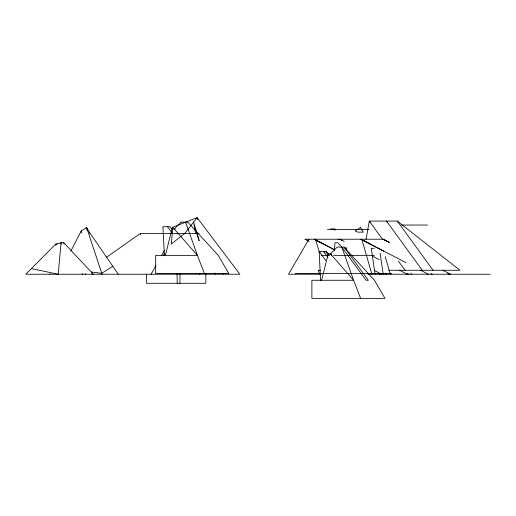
<?xml version="1.0" encoding="UTF-8"?>
<svg xmlns="http://www.w3.org/2000/svg" width="516" height="516" viewBox="0 0 516 516"><rect width="100%" height="100%" fill="white"/><g stroke="black" fill="none" stroke-linecap="round" stroke-linejoin="round"><path stroke-width="0.77" d="M333.62 229.678L333.639 228.956M334.297 250.608L335.013 242.726L337.728 242.726L342.102 247.396M366.07 239.327L369.275 221.08L397.288 221.08L459.95 270.274L388.651 270.274M165.404 255.362L171.996 228.956L175.053 228.956M321.616 280.265L328.202 253.859L331.259 253.859M163.533 255.884L164.243 253.685M172.047 229.459L172.757 227.259L197.118 217.623L239.888 274.235L25.8 274.235L55.644 244.145L61.075 242.726L63.791 242.726L93.312 274.235L91.771 273.79M70.918 251.008L81.167 231L86.598 227.556L89.32 232.148L118.287 274.235M151.13 274.235L156.006 265.424M161.547 255.504L164.469 250.337M308.981 239.218L288.496 274.235L320.958 274.235M49.768 274.235L50.11 273.861M330.885 254.743L330.466 253.859L337.258 247.067L344.049 247.067L374.461 280.265L384.988 298.377L311.877 298.377L311.877 280.265L353.602 280.265L360.62 298.377M106.548 257.252L140.3 233.484L199.163 233.484M112.785 266.243L101.794 273.312L91.351 272.003M345.385 248.867L347.081 247.983L344.817 247.983M401.841 225.04L427.538 225.04M330.466 228.956L334.994 228.956M327.473 229.497L369.05 229.497M57.192 244.145L55.644 244.145L55.838 245.397M374.223 248.319L371.268 248.319L375.074 274.235M321.616 255.362L328.015 255.362M333.613 255.362L374.461 255.362M320.494 270.274L318.327 270.274L319.52 274.235M295.21 273.474L391.863 273.474M367.882 274.235L490.2 274.235M31.379 268.61L58.218 274.235L61.075 242.726L61.275 244.042M333.117 229.562L335.284 230.059M337.961 239.218L339.315 239.74M430.725 273.661L432.215 274.235M410.549 273.57L411.884 274.235M407.44 273.57L408.775 274.235M385.297 273.738L386.297 274.235M378.796 273.738L379.802 274.235M389.535 242.501L383.22 239.218L304.827 239.218L309.039 241.411M442.857 270.223L450.571 274.235M371.281 244.687L360.955 239.218L405.86 262.56M420.592 270.223L428.306 274.235M339.928 239.218L344.14 241.411M372.197 255.994L379.215 259.645M399.558 270.223L407.279 274.235M324.667 244.687L314.347 239.218L334.69 249.796M374.68 270.584L381.698 274.235M389.432 242.501L383.22 239.218L387.355 241.411M448.049 273.506L449.423 274.235M360.955 239.218L383.717 251.253M314.347 239.218L334.342 249.796M447.914 273.506L449.288 274.235M84.947 273.764L85.559 274.235M328.782 254.24L325.938 251.595L319.146 251.595L320.591 280.265M172.576 229.336L169.732 226.692L162.94 226.692L164.378 255.362M331.091 254.704L330.466 253.859L353.602 280.265L341.786 247.067L366.089 280.265L368.353 280.265L344.049 247.067M222.815 273.164L223.699 274.235M330.466 253.859L331.685 255.51M329.601 255.755L328.202 253.859L328.885 254.788M328.582 255.175L325.938 251.595L327.254 253.388M327.912 257.336L323.674 251.595L324.551 252.788M325.757 260.554L319.146 251.595L320.023 252.788M167.468 226.692L171.699 232.432M398.191 222.312L397.288 221.08L433.053 270.274M387.413 222.312L386.51 221.08L422.275 270.274M370.178 222.312L369.275 221.08L382.685 239.527M398.333 261.051L405.041 270.274M82.115 273.622L82.489 274.235M214.682 272.893L215.443 274.235M341.063 239.218L341.36 239.766M341.515 240.043L341.811 240.585M383.659 273.744L383.898 274.235M204.407 273.474L197.389 255.362L185.579 222.164M102.097 274.235L86.598 227.556L87.049 230.471M199.163 240.727L193.635 222.074L195.558 233.484M315.482 239.218L319.604 252.917M199.034 240.675L196.938 233.484M385.271 256.729L390.309 274.235M361.806 239.218L371.868 274.235M197.441 219.745L197.118 217.623L184.715 233.471L171.306 243.978L172.757 227.259L172.983 228.73M177.085 273.454L177.201 283.29M140.3 233.484L140.494 234.754M89.32 232.148L89.52 233.464M81.167 231L81.476 233.026M63.791 242.726L63.997 244.042M380.099 253.175L383.188 274.235M199.673 273.228L199.763 274.235M205.832 274.235L205.832 283.29L146.57 283.29L146.57 274.235M179.987 274.235L179.987 283.29M181.052 222.164L174.26 228.956L197.389 255.362L155.664 255.362L155.664 273.474L228.781 273.474L218.249 255.362L187.843 222.164L181.052 222.164M360.536 227.556L355.105 231L357.82 232.148L363.251 232.148L360.536 227.556"/></g></svg>
